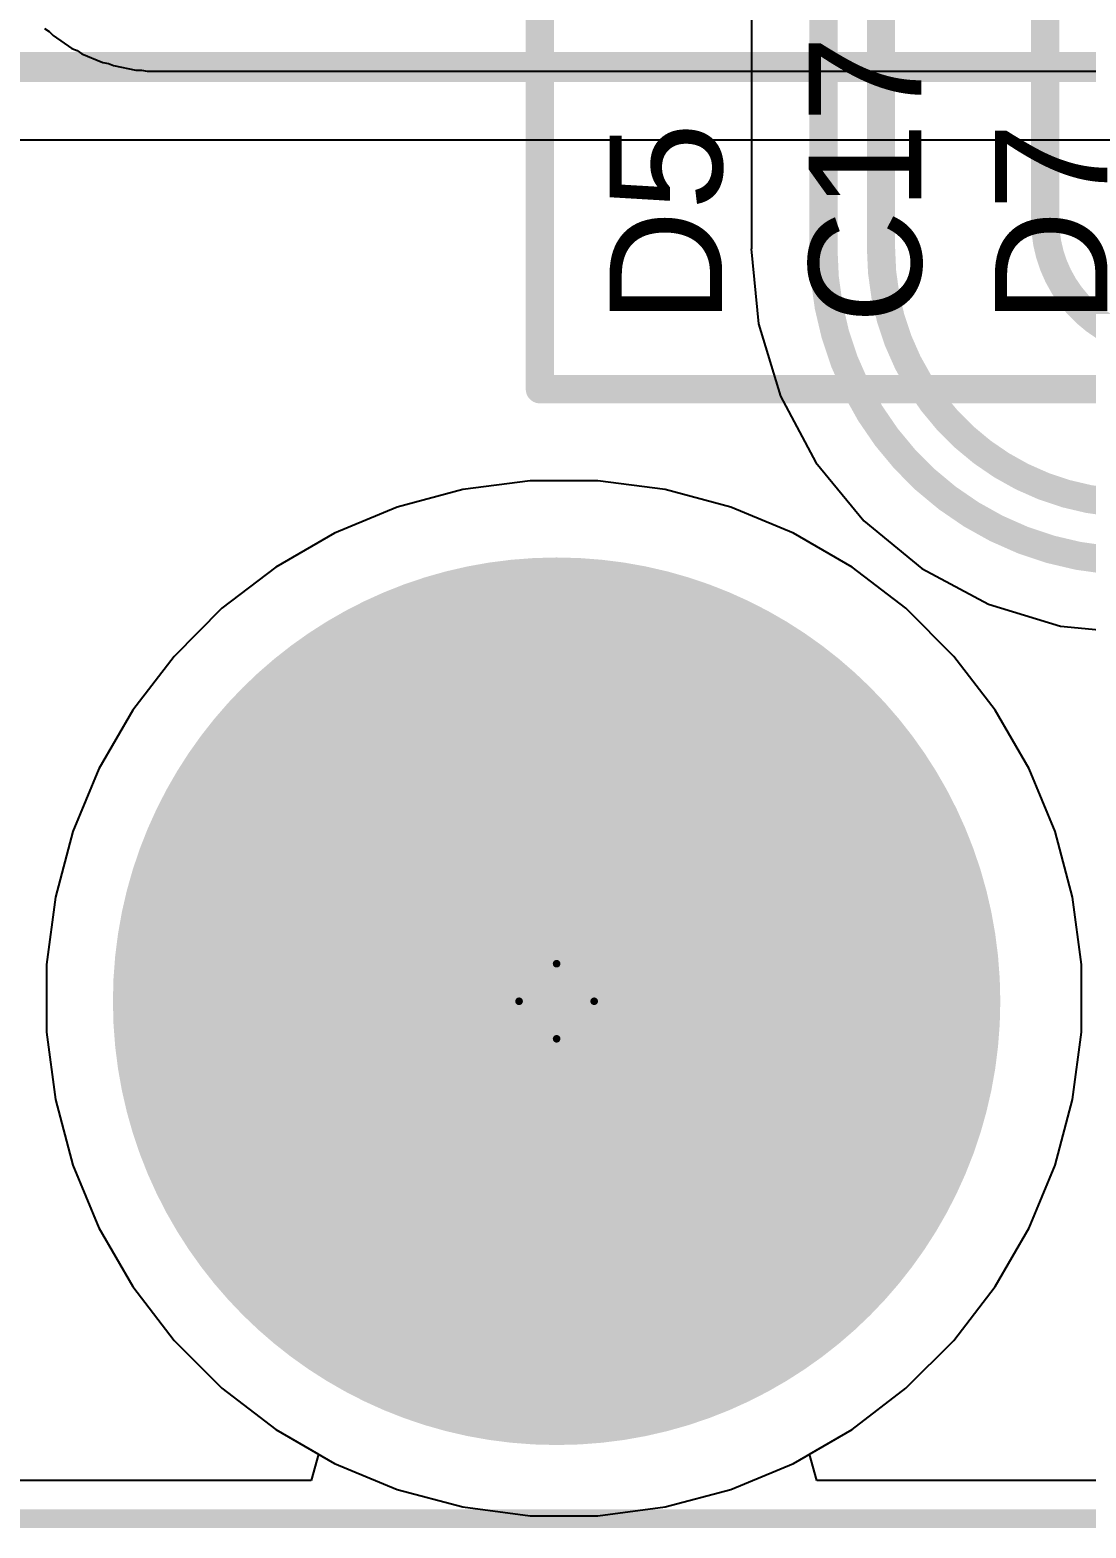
# Model space of a CAD drawing. Header units: inches. Extents: x -5 to 234, y -4 to 104.
# Drawn here: x 36.44 to 43.58, y -3.56 to 6.57 of the extents above; entities that cross this region are included whole.
import ezdxf

# ---------------------------------------------------------------- set-up
doc = ezdxf.new("R2010")
doc.units = ezdxf.units.IN
for name, color, linetype in [('Board Outline', 216, 'Continuous'), ('Bottom Layer', 5, 'Continuous'), ('Bottom Solder', 6, 'Continuous'), ('Drill Drawing', 1, 'Continuous'), ('GND', 16, 'Continuous'), ('Multi-Layer', 9, 'Continuous'), ('Pad Holes', 156, 'Continuous'), ('POWER', 76, 'Continuous'), ('Top Layer', 1, 'Continuous'), ('Top Overlay', 2, 'Continuous'), ('Top Solder', 216, 'Continuous')]:
    doc.layers.add(name, color=color, linetype=linetype)
doc.styles.add('Arial', font='', dxfattribs={"height": 0.2})
doc.styles.get('Arial').set_extended_font_data('Arial')

msp = doc.modelspace()

# ---------------------------------------------------------------- hatches: boundary and pattern name
at = {"layer": 'Bottom Layer'}
h = msp.add_hatch(color=5, dxfattribs=at)
edge = h.paths.add_edge_path()
edge.add_arc((40, 0), 2.9, 0, 360)
at = {"layer": 'Bottom Solder'}
h = msp.add_hatch(color=6, dxfattribs=at)
edge = h.paths.add_edge_path()
edge.add_arc((40, 0), 3.002, 0, 360)
at = {"layer": 'GND'}
h = msp.add_hatch(color=16, dxfattribs=at)
edge = h.paths.add_edge_path()
edge.add_arc((40, 0), 2.9, 0, 360)
at = {"layer": 'Multi-Layer'}
h = msp.add_hatch(color=9, dxfattribs=at)
edge = h.paths.add_edge_path()
edge.add_arc((40, 0), 2.9, 0, 360)
at = {"layer": 'Pad Holes'}
h = msp.add_hatch(color=7, dxfattribs=at)
edge = h.paths.add_edge_path()
edge.add_arc((40, 0), 1.5, 0, 360)
at = {"layer": 'POWER'}
h = msp.add_hatch(color=76, dxfattribs=at)
edge = h.paths.add_edge_path()
edge.add_arc((40, 0), 2.9, 0, 360)
at = {"layer": 'Top Layer'}
h = msp.add_hatch(color=1, dxfattribs=at)
edge = h.paths.add_edge_path()
edge.add_arc((40, 0), 2.9, 0, 360)
at = {"layer": 'Top Solder'}
h = msp.add_hatch(color=216, dxfattribs=at)
edge = h.paths.add_edge_path()
edge.add_arc((40, 0), 3.002, 0, 360)

# ---------------------------------------------------------------- linework, layer by layer
at = {"layer": 'Board Outline'}
msp.add_lwpolyline([(-0.452, -3.5, 0.127, 0.127, 0), (88.452, -3.5, 0.127, 0.127, 0)], format="xyseb", dxfattribs=at)
at = {"layer": 'Bottom Layer'}
for p, q in [((41.319, 12.219), (41.319, 5.09)), ((41.319, 5.09), (41.316, 5.09)), ((41.316, 5.09), (41.366, 4.582)), ((41.366, 4.582), (41.514, 4.094)), ((41.514, 4.094), (41.754, 3.645)), ((41.754, 3.645), (42.078, 3.25)), ((39.365, 3.461), (38.922, 3.342)), ((39.82, 3.521), (39.365, 3.461)), ((40.279, 3.521), (39.82, 3.521)), ((40.735, 3.461), (40.279, 3.521)), ((41.178, 3.342), (40.735, 3.461)), ((38.922, 3.342), (38.498, 3.167)), ((41.602, 3.167), (41.178, 3.342)), ((42.078, 3.25), (42.472, 2.927)), ((38.498, 3.167), (38.101, 2.937)), ((41.999, 2.937), (41.602, 3.167)), ((38.101, 2.937), (37.736, 2.658)), ((42.363, 2.658), (41.999, 2.937)), ((42.472, 2.927), (42.922, 2.686)), ((37.736, 2.658), (37.412, 2.333)), ((42.688, 2.333), (42.363, 2.658)), ((42.922, 2.686), (43.41, 2.538)), ((43.41, 2.538), (43.917, 2.488)), ((37.412, 2.333), (37.133, 1.969)), ((42.967, 1.969), (42.688, 2.333)), ((37.133, 1.969), (36.903, 1.572)), ((43.197, 1.572), (42.967, 1.969)), ((36.903, 1.572), (36.727, 1.148)), ((43.373, 1.148), (43.197, 1.572)), ((36.727, 1.148), (36.609, 0.704)), ((43.491, 0.704), (43.373, 1.148)), ((36.609, 0.704), (36.549, 0.249)), ((43.551, 0.249), (43.491, 0.704)), ((36.549, 0.249), (36.549, -0.21)), ((43.551, -0.21), (43.551, 0.249)), ((36.549, -0.21), (36.609, -0.665)), ((43.491, -0.665), (43.551, -0.21)), ((36.609, -0.665), (36.727, -1.108)), ((43.373, -1.108), (43.491, -0.665)), ((36.727, -1.108), (36.903, -1.532)), ((43.197, -1.532), (43.373, -1.108)), ((36.903, -1.532), (37.133, -1.929)), ((42.967, -1.929), (43.197, -1.532)), ((37.133, -1.929), (37.412, -2.294)), ((42.688, -2.294), (42.967, -1.929)), ((37.412, -2.294), (37.736, -2.618)), ((42.363, -2.618), (42.688, -2.294)), ((37.736, -2.618), (38.101, -2.898)), ((41.999, -2.898), (42.363, -2.618)), ((38.101, -2.898), (38.388, -3.063)), ((41.712, -3.063), (41.999, -2.898)), ((38.388, -3.063), (38.34, -3.241)), ((41.76, -3.241), (41.712, -3.063)), ((38.34, -3.241), (1.744, -3.241)), ((56.146, -3.241), (41.76, -3.241))]:
    msp.add_line(p, q, dxfattribs=at)
for points in [[(41.805, 5.09, 0.191, 0.191, 0), (41.805, 13.195, 0.191, 0.191, 0)], [(42.195, 5.09, 0.191, 0.191, 0), (42.195, 13.195, 0.191, 0.191, 0)], [(43.305, 5.285, 0.191, 0.191, 0), (43.305, 13.195, 0.191, 0.191, 0)], [(44.154, 4.436, 0.191, 0.191, -0.414214), (43.305, 5.285, 0.191, 0.191, 0)], [(43.917, 2.977, 0.191, 0.191, -0.414214), (41.805, 5.09, 0.191, 0.191, 0)], [(43.917, 3.368, 0.191, 0.191, -0.414214), (42.195, 5.09, 0.191, 0.191, 0)]]:
    msp.add_lwpolyline(points, format="xyseb", dxfattribs=at)
for points in [[(43.257, 5.285, 0.0952, 0.0952, 1), (43.352, 5.285, 0.0952, 0.0952, 1)], [(43.257, 5.285, 0.0952, 0.0952, 1), (43.352, 5.285, 0.0952, 0.0952, 1)], [(41.757, 5.09, 0.0952, 0.0952, 1), (41.852, 5.09, 0.0952, 0.0952, 1)], [(41.757, 5.09, 0.0952, 0.0952, 1), (41.852, 5.09, 0.0952, 0.0952, 1)], [(42.148, 5.09, 0.0952, 0.0952, 1), (42.243, 5.09, 0.0952, 0.0952, 1)], [(42.148, 5.09, 0.0952, 0.0952, 1), (42.243, 5.09, 0.0952, 0.0952, 1)]]:
    msp.add_lwpolyline(points, format="xyseb", close=True, dxfattribs=at)
at = {"layer": 'Drill Drawing'}
for points in [[(39.746, 0, 0.0508, 0.0508, 0), (40, 0.254, 0.0508, 0.0508, 0)], [(40, 0.254, 0.0508, 0.0508, 0), (40.254, 0, 0.0508, 0.0508, 0)], [(39.746, 0, 0.0508, 0.0508, 0), (40, -0.254, 0.0508, 0.0508, 0)], [(40, -0.254, 0.0508, 0.0508, 0), (40.254, 0, 0.0508, 0.0508, 0)]]:
    msp.add_lwpolyline(points, format="xyseb", dxfattribs=at)
for points in [[(39.987, 0.254, 0.0254, 0.0254, 1), (40.013, 0.254, 0.0254, 0.0254, 1)], [(39.987, 0.254, 0.0254, 0.0254, 1), (40.013, 0.254, 0.0254, 0.0254, 1)], [(39.733, 0, 0.0254, 0.0254, 1), (39.759, 0, 0.0254, 0.0254, 1)], [(39.733, 0, 0.0254, 0.0254, 1), (39.759, 0, 0.0254, 0.0254, 1)], [(40.241, 0, 0.0254, 0.0254, 1), (40.267, 0, 0.0254, 0.0254, 1)], [(40.241, 0, 0.0254, 0.0254, 1), (40.267, 0, 0.0254, 0.0254, 1)], [(39.987, -0.254, 0.0254, 0.0254, 1), (40.013, -0.254, 0.0254, 0.0254, 1)], [(39.987, -0.254, 0.0254, 0.0254, 1), (40.013, -0.254, 0.0254, 0.0254, 1)]]:
    msp.add_lwpolyline(points, format="xyseb", close=True, dxfattribs=at)
at = {"layer": 'GND'}
for p, q in [((39.365, 3.461), (38.922, 3.342)), ((39.82, 3.521), (39.365, 3.461)), ((40.279, 3.521), (39.82, 3.521)), ((40.735, 3.461), (40.279, 3.521)), ((41.178, 3.342), (40.735, 3.461)), ((38.922, 3.342), (38.498, 3.167)), ((41.602, 3.167), (41.178, 3.342)), ((38.498, 3.167), (38.101, 2.937)), ((41.999, 2.937), (41.602, 3.167)), ((38.101, 2.937), (37.736, 2.658)), ((42.363, 2.658), (41.999, 2.937)), ((37.736, 2.658), (37.412, 2.333)), ((42.688, 2.333), (42.363, 2.658)), ((37.412, 2.333), (37.133, 1.969)), ((42.967, 1.969), (42.688, 2.333)), ((37.133, 1.969), (36.903, 1.572)), ((43.197, 1.572), (42.967, 1.969)), ((36.903, 1.572), (36.727, 1.148)), ((43.373, 1.148), (43.197, 1.572)), ((36.727, 1.148), (36.609, 0.704)), ((43.491, 0.704), (43.373, 1.148)), ((36.609, 0.704), (36.549, 0.249)), ((43.551, 0.249), (43.491, 0.704)), ((36.549, 0.249), (36.549, -0.21)), ((43.551, -0.21), (43.551, 0.249)), ((36.549, -0.21), (36.609, -0.665)), ((43.491, -0.665), (43.551, -0.21)), ((36.609, -0.665), (36.727, -1.108)), ((43.373, -1.108), (43.491, -0.665)), ((36.727, -1.108), (36.903, -1.532)), ((43.197, -1.532), (43.373, -1.108)), ((36.903, -1.532), (37.133, -1.929)), ((42.967, -1.929), (43.197, -1.532)), ((37.133, -1.929), (37.412, -2.294)), ((42.688, -2.294), (42.967, -1.929)), ((37.412, -2.294), (37.736, -2.618)), ((42.363, -2.618), (42.688, -2.294)), ((37.736, -2.618), (38.101, -2.898)), ((41.999, -2.898), (42.363, -2.618)), ((38.101, -2.898), (38.388, -3.063)), ((41.712, -3.063), (41.999, -2.898)), ((38.388, -3.063), (38.34, -3.241)), ((41.76, -3.241), (41.712, -3.063)), ((38.34, -3.241), (1.744, -3.241)), ((86.255, -3.241), (41.76, -3.241))]:
    msp.add_line(p, q, dxfattribs=at)
at = {"layer": 'Multi-Layer'}
for p, q in [((39.365, 3.461), (38.922, 3.342)), ((39.82, 3.521), (39.365, 3.461)), ((40.05, 3.521), (39.82, 3.521)), ((40.279, 3.521), (40.05, 3.521)), ((40.735, 3.461), (40.279, 3.521)), ((41.178, 3.342), (40.735, 3.461)), ((38.922, 3.342), (38.498, 3.167)), ((41.602, 3.167), (41.178, 3.342)), ((38.498, 3.167), (38.101, 2.937)), ((41.999, 2.937), (41.602, 3.167)), ((38.101, 2.937), (37.736, 2.658)), ((42.363, 2.658), (41.999, 2.937)), ((37.736, 2.658), (37.412, 2.333)), ((42.688, 2.333), (42.363, 2.658)), ((37.412, 2.333), (37.133, 1.969)), ((42.967, 1.969), (42.688, 2.333)), ((37.133, 1.969), (36.903, 1.572)), ((43.197, 1.572), (42.967, 1.969)), ((36.903, 1.572), (36.727, 1.148)), ((43.373, 1.148), (43.197, 1.572)), ((36.727, 1.148), (36.609, 0.704)), ((43.491, 0.704), (43.373, 1.148)), ((36.609, 0.704), (36.549, 0.249)), ((43.551, 0.249), (43.491, 0.704)), ((36.549, 0.249), (36.549, 0.02)), ((43.551, 0.02), (43.551, 0.249)), ((36.549, 0.02), (36.549, 0.02)), ((36.549, 0.02), (36.549, -0.21)), ((43.551, -0.21), (43.551, 0.02)), ((36.549, -0.21), (36.609, -0.665)), ((43.491, -0.665), (43.551, -0.21)), ((36.609, -0.665), (36.727, -1.108)), ((43.373, -1.108), (43.491, -0.665)), ((36.727, -1.108), (36.903, -1.532)), ((43.197, -1.532), (43.373, -1.108)), ((36.903, -1.532), (37.133, -1.929)), ((42.967, -1.929), (43.197, -1.532)), ((37.133, -1.929), (37.412, -2.294)), ((42.688, -2.294), (42.967, -1.929)), ((37.412, -2.294), (37.736, -2.618)), ((42.363, -2.618), (42.688, -2.294)), ((37.736, -2.618), (38.101, -2.898)), ((41.999, -2.898), (42.363, -2.618)), ((38.101, -2.898), (38.498, -3.127)), ((41.602, -3.127), (41.999, -2.898)), ((38.498, -3.127), (38.922, -3.303)), ((41.178, -3.303), (41.602, -3.127)), ((38.922, -3.303), (39.365, -3.421)), ((40.735, -3.421), (41.178, -3.303)), ((39.365, -3.421), (39.82, -3.481)), ((40.279, -3.481), (40.735, -3.421)), ((39.82, -3.481), (40.05, -3.481)), ((40.05, -3.481), (40.279, -3.481))]:
    msp.add_line(p, q, dxfattribs=at)
at = {"layer": 'POWER'}
for p, q in [((36.534, 6.58), (36.566, 6.559)), ((36.566, 6.559), (36.593, 6.532)), ((36.593, 6.532), (36.721, 6.446)), ((36.721, 6.446), (36.756, 6.431)), ((36.756, 6.431), (36.788, 6.41)), ((36.788, 6.41), (36.93, 6.351)), ((36.93, 6.351), (36.967, 6.344)), ((36.967, 6.344), (37.003, 6.329)), ((37.003, 6.329), (37.154, 6.299)), ((37.154, 6.299), (37.192, 6.299)), ((37.192, 6.299), (37.229, 6.292)), ((37.229, 6.292), (37.306, 6.292)), ((37.306, 6.292), (51.669, 6.292)), ((39.365, 3.461), (38.922, 3.342)), ((39.82, 3.521), (39.365, 3.461)), ((40.279, 3.521), (39.82, 3.521)), ((40.735, 3.461), (40.279, 3.521)), ((41.178, 3.342), (40.735, 3.461)), ((38.922, 3.342), (38.498, 3.167)), ((41.602, 3.167), (41.178, 3.342)), ((38.498, 3.167), (38.101, 2.937)), ((41.999, 2.937), (41.602, 3.167)), ((38.101, 2.937), (37.736, 2.658)), ((42.363, 2.658), (41.999, 2.937)), ((37.736, 2.658), (37.412, 2.333)), ((42.688, 2.333), (42.363, 2.658)), ((37.412, 2.333), (37.133, 1.969)), ((42.967, 1.969), (42.688, 2.333)), ((37.133, 1.969), (36.903, 1.572)), ((43.197, 1.572), (42.967, 1.969)), ((36.903, 1.572), (36.727, 1.148)), ((43.373, 1.148), (43.197, 1.572)), ((36.727, 1.148), (36.609, 0.704)), ((43.491, 0.704), (43.373, 1.148)), ((36.609, 0.704), (36.549, 0.249)), ((43.551, 0.249), (43.491, 0.704)), ((36.549, 0.249), (36.549, -0.21)), ((43.551, -0.21), (43.551, 0.249)), ((36.549, -0.21), (36.609, -0.665)), ((43.491, -0.665), (43.551, -0.21)), ((36.609, -0.665), (36.727, -1.108)), ((43.373, -1.108), (43.491, -0.665)), ((36.727, -1.108), (36.903, -1.532)), ((43.197, -1.532), (43.373, -1.108)), ((36.903, -1.532), (37.133, -1.929)), ((42.967, -1.929), (43.197, -1.532)), ((37.133, -1.929), (37.412, -2.294)), ((42.688, -2.294), (42.967, -1.929)), ((37.412, -2.294), (37.736, -2.618)), ((42.363, -2.618), (42.688, -2.294)), ((37.736, -2.618), (38.101, -2.898)), ((41.999, -2.898), (42.363, -2.618)), ((38.101, -2.898), (38.388, -3.063)), ((41.712, -3.063), (41.999, -2.898)), ((38.388, -3.063), (38.34, -3.241)), ((41.76, -3.241), (41.712, -3.063)), ((38.34, -3.241), (36.34, -3.241)), ((51.493, -3.241), (41.76, -3.241))]:
    msp.add_line(p, q, dxfattribs=at)
at = {"layer": 'Top Layer'}
for p, q in [((34.324, 5.828), (45.828, 5.828)), ((39.365, 3.461), (38.922, 3.342)), ((39.82, 3.521), (39.365, 3.461)), ((40.279, 3.521), (39.82, 3.521)), ((40.735, 3.461), (40.279, 3.521)), ((41.178, 3.342), (40.735, 3.461)), ((38.922, 3.342), (38.498, 3.167)), ((41.602, 3.167), (41.178, 3.342)), ((38.498, 3.167), (38.101, 2.937)), ((41.999, 2.937), (41.602, 3.167)), ((38.101, 2.937), (37.736, 2.658)), ((42.363, 2.658), (41.999, 2.937)), ((37.736, 2.658), (37.412, 2.333)), ((42.688, 2.333), (42.363, 2.658)), ((37.412, 2.333), (37.133, 1.969)), ((42.967, 1.969), (42.688, 2.333)), ((37.133, 1.969), (36.903, 1.572)), ((43.197, 1.572), (42.967, 1.969)), ((36.903, 1.572), (36.727, 1.148)), ((43.373, 1.148), (43.197, 1.572)), ((36.727, 1.148), (36.609, 0.704)), ((43.491, 0.704), (43.373, 1.148)), ((36.609, 0.704), (36.549, 0.249)), ((43.551, 0.249), (43.491, 0.704)), ((36.549, 0.249), (36.549, -0.21)), ((43.551, -0.21), (43.551, 0.249)), ((36.549, -0.21), (36.609, -0.665)), ((43.491, -0.665), (43.551, -0.21)), ((36.609, -0.665), (36.727, -1.108)), ((43.373, -1.108), (43.491, -0.665)), ((36.727, -1.108), (36.903, -1.532)), ((43.197, -1.532), (43.373, -1.108)), ((36.903, -1.532), (37.133, -1.929)), ((42.967, -1.929), (43.197, -1.532)), ((37.133, -1.929), (37.412, -2.294)), ((42.688, -2.294), (42.967, -1.929)), ((37.412, -2.294), (37.736, -2.618)), ((42.363, -2.618), (42.688, -2.294)), ((37.736, -2.618), (38.101, -2.898)), ((41.999, -2.898), (42.363, -2.618)), ((38.101, -2.898), (38.388, -3.063)), ((41.712, -3.063), (41.999, -2.898)), ((38.388, -3.063), (38.34, -3.241)), ((41.76, -3.241), (41.712, -3.063)), ((38.34, -3.241), (1.744, -3.241)), ((86.255, -3.241), (41.76, -3.241))]:
    msp.add_line(p, q, dxfattribs=at)
msp.add_lwpolyline([(34.088, 6.32, 0.203, 0.203, 0), (45.828, 6.32, 0.203, 0.203, 0)], format="xyseb", dxfattribs=at)
at = {"layer": 'Top Overlay'}
for points in [[(39.887, 4.14, 0.191, 0.191, 0), (39.887, 9.271, 0.191, 0.191, 0)], [(39.887, 4.14, 0.191, 0.191, 0), (46.787, 4.14, 0.191, 0.191, 0)]]:
    msp.add_lwpolyline(points, format="xyseb", dxfattribs=at)
msp.add_lwpolyline([(39.839, 4.14, 0.0952, 0.0952, 1), (39.935, 4.14, 0.0952, 0.0952, 1)], format="xyseb", close=True, dxfattribs=at)
msp.add_lwpolyline([(39.839, 4.14, 0.0952, 0.0952, 1), (39.935, 4.14, 0.0952, 0.0952, 1)], format="xyseb", close=True, dxfattribs=at)

# ---------------------------------------------------------------- texts
at = {"layer": 'Top Overlay', "style": 'Arial'}
for s, p in [('C17', (42.468, 4.582)), ('D5', (41.12, 4.582)), ('D7', (43.727, 4.582))]:
    msp.add_text(s, height=0.762, rotation=90, dxfattribs=at).set_placement(p)

doc.saveas('drawing.dxf')
